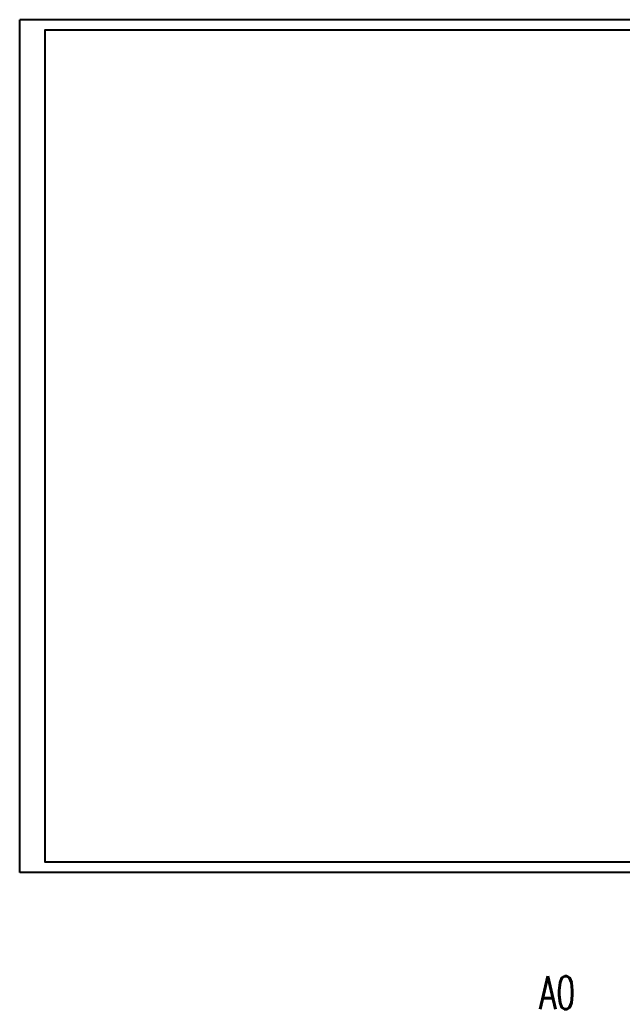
# Model space of a CAD drawing. Extents: x 2963 to 8481, y 2091 to 3069.
# Drawn here: x 4436 to 5031, y 2093 to 3069 of the extents above; entities that cross this region are included whole.
import ezdxf

# ---------------------------------------------------------------- set-up
doc = ezdxf.new("R2010")
doc.units = 0
doc.header["$LTSCALE"] = 20
doc.header["$MEASUREMENT"] = 0
doc.layers.add('粗实线', color=7, linetype='CONTINUOUS')
doc.layers.add('细实线', color=3, linetype='CONTINUOUS')
doc.styles.add('TEXT', font='romans.shx', dxfattribs={"width": 0.667, "bigfont": 'hztxt3.shx'})

msp = doc.modelspace()

# ---------------------------------------------------------------- hatches: boundary and pattern name
at = {"layer": '细实线'}
h = msp.add_hatch(dxfattribs=at)
h.set_pattern_fill('DOTS', color=256, scale=30, style=0)
h.paths.add_polyline_path([(4522.1798, 2519.4357), (4521.1798, 2519.4357), (4521.1798, 2518.4357), (4522.1798, 2518.4357)])
h = msp.add_hatch(dxfattribs=at)
h.set_pattern_fill('DOTS', color=256, scale=30, style=0)
h.paths.add_polyline_path([(4522.1798, 2519.4357), (4521.1798, 2519.4357), (4521.1798, 2518.4357), (4522.1798, 2518.4357)])

# ---------------------------------------------------------------- linework, layer by layer
at = {"layer": '粗实线'}
msp.add_lwpolyline([(5615.3001, 2237.9106), (4461.3001, 2237.9106), (4461.3001, 3058.9106), (5615.3001, 3058.9106)], close=True, dxfattribs=at)
at = {"layer": '细实线'}
for p, q in [((4436.3001, 2227.9106), (4436.3001, 3068.9106)), ((5625.3001, 3068.9106), (4436.3001, 3068.9106)), ((5625.3001, 2227.9106), (4436.3001, 2227.9106))]:
    msp.add_line(p, q, dxfattribs=at)

# ---------------------------------------------------------------- texts
at = {"layer": '细实线', "color": 3, "style": 'TEXT', "width": 0.667}
msp.add_text('A0', height=32.5, dxfattribs=at).set_placement((4949.0375, 2092.914))

doc.saveas('drawing.dxf')
